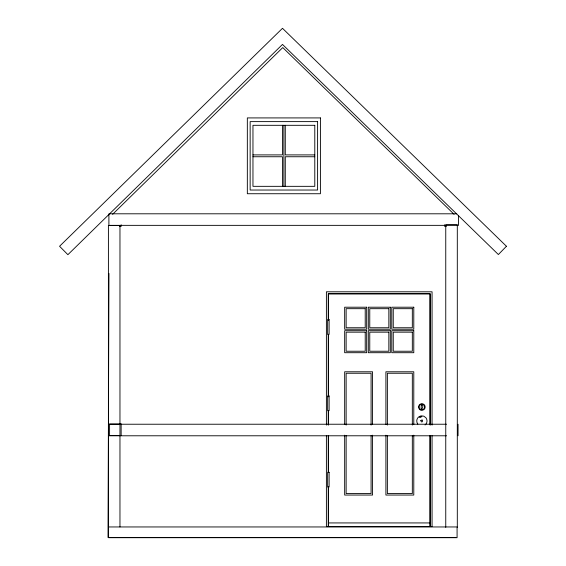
<?xml version="1.0" encoding="UTF-8"?>
<svg xmlns="http://www.w3.org/2000/svg" width="566" height="566" viewBox="0 0 566 566"><rect width="100%" height="100%" fill="white"/><g stroke="black" fill="none" stroke-linecap="round" stroke-linejoin="round"><path stroke-width="0.85" d="M108.955 273.42L108.021 537.467L455.835 537.467M425.066 424.974L426 424.005A5.151 5.151 0 0 0 425.894 417.736L423.75 416.152L421.104 415.854A5.151 5.151 0 0 0 417.835 424.153M112.599 214.309L282.774 47.572L454.102 214.323M419.675 417.17L421.868 416.583L419.682 417.17M252.96 154.9L282.469 154.9L282.469 125.312M314.788 154.9L285.278 154.9L285.278 125.312M252.96 156.747L282.469 156.747L282.469 186.334M314.788 156.747L285.278 156.747L285.278 186.334M108.898 213.799L456.769 213.799M119.497 226.428L121.145 226.428L121.145 224.78M446.348 226.428L444.692 226.428L444.692 224.78M108.41 424.231L446.567 424.231M108.41 435.785L446.567 435.785M328.528 522.934L429.934 522.934M458.531 215.448L458.531 225.353L108.898 225.353L108.898 214.627M458.05 424.231L458.05 435.785M457.307 527.363L457.307 224.617L445.753 224.617L445.753 527.363M432.063 425.094L432.063 291.801L326.398 291.801L326.398 425.094M432.063 435.686L432.063 526.606L430.231 526.606L430.231 435.714M430.231 425.123L430.231 293.641L328.238 293.641L328.238 320.108M429.934 424.79L429.934 293.931L328.528 293.931L328.528 320.455M429.934 435.403L429.934 526.606L328.528 526.606L328.528 486.682M413.788 424.613L413.788 371.784L385.906 371.784L385.906 424.613M413.788 435.176L413.788 495.052L385.906 495.052L385.906 435.176M412.324 425.073L412.324 373.249L387.377 373.249L387.377 425.073M412.324 435.615L412.324 493.587L387.377 493.587L387.377 435.615M372.555 424.613L372.555 371.784L344.673 371.784L344.673 424.613M372.555 435.176L372.555 495.052L344.673 495.052L344.673 435.176M371.084 425.073L371.084 373.249L346.137 373.249L346.137 425.073M371.084 435.615L371.084 493.587L346.137 493.587L346.137 435.615M328.528 334.605L328.528 396.497M328.528 410.647L328.528 424.79M328.528 435.403L328.528 472.539M328.238 334.23L328.238 396.886M328.238 411.001L328.238 425.123M328.238 435.714L328.238 471.895M328.238 486.894L328.238 526.606L326.398 526.606L326.398 435.686M283.87 125.312L283.87 186.334M119.964 526.953L119.964 225.473L108.41 225.473L108.41 526.953L457.08 526.953L457.08 537.7L108.566 537.7L108.566 526.953M421.33 405.482C420.184 413.965 425.229 403.94 421.33 405.482M420.8 420.658C422.144 424.861 424.068 417.694 420.8 420.658M506.436 246.267L498.377 254.544L282.491 44.424L67.892 254.686L59.564 246.267L282.491 28.3L506.436 246.267M320.413 117.919L247.335 117.919L247.335 193.735L320.413 193.735L320.413 117.919M317.597 121.619L250.144 121.619L250.144 190.035L317.597 190.035L317.597 121.619M314.788 125.312L252.96 125.312L252.96 186.334L314.788 186.334L314.788 125.312M366.683 307.211L344.673 307.211L344.673 329.228L366.683 329.228L366.683 307.211M390.314 307.211L368.296 307.211L368.296 329.228L390.314 329.228L390.314 307.211M413.788 307.211L391.778 307.211L391.778 329.228L413.788 329.228L413.788 307.211M365.219 308.682L346.137 308.682L346.137 327.756L365.219 327.756L365.219 308.682M388.842 308.682L369.768 308.682L369.768 327.756L388.842 327.756L388.842 308.682M412.324 308.682L393.25 308.682L393.25 327.756L412.324 327.756L412.324 308.682M329.115 319.684L327.65 319.684L327.65 334.365L329.115 334.365L329.115 319.684M366.683 330.693L344.673 330.693L344.673 352.703L366.683 352.703L366.683 330.693M390.314 330.693L368.296 330.693L368.296 352.703L390.314 352.703L390.314 330.693M413.788 330.693L391.778 330.693L391.778 352.703L413.788 352.703L413.788 330.693M365.219 332.157L346.137 332.157L346.137 351.238L365.219 351.238L365.219 332.157M388.842 332.157L369.768 332.157L369.768 351.238L388.842 351.238L388.842 332.157M412.324 332.157L393.25 332.157L393.25 351.238L412.324 351.238L412.324 332.157M329.115 395.995L327.65 395.995L327.65 410.675L329.115 410.675L329.115 395.995M121.145 424.026L109.592 424.026L109.592 435.579L121.145 435.579L121.145 424.026M329.115 472.306L327.65 472.306L327.65 486.986L329.115 486.986L329.115 472.306M420.488 409.388A2.752 2.752 0 0 0 424.613 407.004A2.752 2.752 0 0 0 420.488 404.619A2.752 2.752 0 0 0 420.488 409.388M420.213 409.862A3.304 3.304 0 0 0 425.165 407.004A3.304 3.304 0 0 0 420.213 404.145A3.304 3.304 0 0 0 420.213 409.862"/></g></svg>
